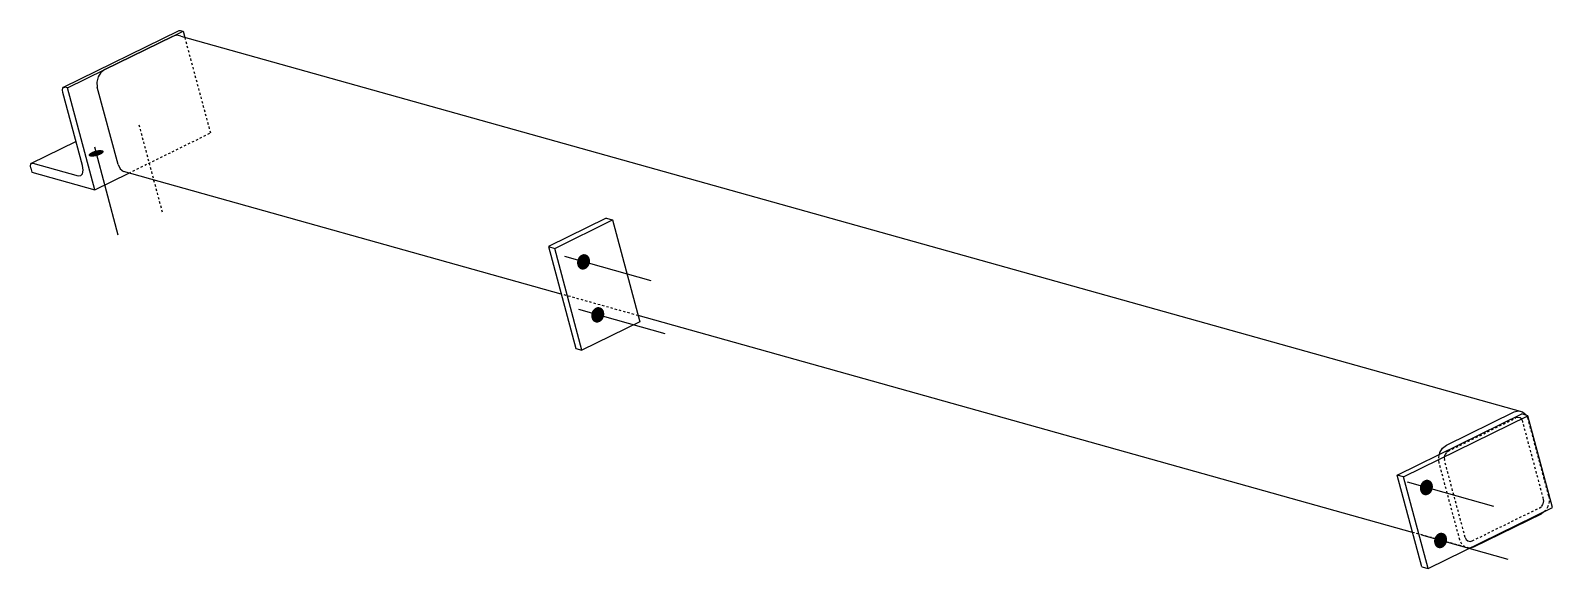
# Model space of a CAD drawing. Header units: millimetres. Extents: x 5 to 29218, y 3 to 490.
# Drawn here: x 22441 to 23796, y 11 to 490 of the extents above; entities that cross this region are included whole.
import ezdxf

# ---------------------------------------------------------------- set-up
doc = ezdxf.new("R2010")
doc.units = ezdxf.units.MM
doc.linetypes.add('DXK_LINE_DOT2', pattern=[3.9198, 1.9599, -1.9599])
doc.layers.add('STÅL', color=7, linetype='Continuous')

msp = doc.modelspace()

# ---------------------------------------------------------------- hatches: boundary and pattern name
at = {"layer": 'STÅL', "linetype": 'Continuous'}
for points in [[(22499.7, 378.4), (22498.3, 378.1), (22496.9, 377.9), (22495.6, 377.8), (22494.4, 377.8), (22493.5, 378), (22492.8, 378.3), (22492.4, 378.7), (22492.3, 379.2), (22492.4, 379.7), (22492.9, 380.3), (22493.6, 380.9), (22494.6, 381.5), (22495.7, 382.1), (22497, 382.6), (22498.4, 383.1), (22499.9, 383.4), (22501.2, 383.6), (22502.5, 383.7), (22503.7, 383.6), (22504.6, 383.5), (22505.3, 383.2), (22505.7, 382.8), (22505.8, 382.3), (22505.7, 381.7), (22505.2, 381.2), (22504.5, 380.5), (22503.5, 379.9), (22502.4, 379.4), (22501.1, 378.9)], [(22927.6, 285.6), (22928.1, 287), (22928.8, 288.2), (22929.7, 289.3), (22930.8, 290.1), (22932, 290.7), (22933.2, 291), (22934.4, 290.9), (22935.5, 290.6), (22936.6, 290), (22937.4, 289.1), (22938.1, 288.1), (22938.6, 286.8), (22938.8, 285.4), (22938.8, 284), (22938.5, 282.5), (22938, 281.2), (22937.3, 279.9), (22936.4, 278.9), (22935.3, 278), (22934.2, 277.5), (22933, 277.2), (22931.8, 277.2), (22930.6, 277.5), (22929.6, 278.1), (22928.7, 279), (22928, 280.1), (22927.5, 281.4), (22927.3, 282.7), (22927.3, 284.2)], [(22940.2, 238.4), (22940.7, 239.8), (22941.5, 241), (22942.4, 242.1), (22943.4, 242.9), (22944.6, 243.5), (22945.8, 243.8), (22947, 243.7), (22948.2, 243.4), (22949.2, 242.8), (22950.1, 241.9), (22950.8, 240.9), (22951.3, 239.6), (22951.5, 238.2), (22951.5, 236.8), (22951.2, 235.3), (22950.7, 234), (22950, 232.7), (22949, 231.7), (22948, 230.8), (22946.8, 230.3), (22945.6, 230), (22944.4, 230), (22943.3, 230.3), (22942.2, 230.9), (22941.3, 231.8), (22940.6, 232.9), (22940.2, 234.2), (22939.9, 235.5), (22940, 237)], [(23678.2, 84.6), (23678.7, 86), (23679.4, 87.2), (23680.3, 88.3), (23681.4, 89.1), (23682.5, 89.7), (23683.8, 90), (23685, 89.9), (23686.1, 89.6), (23687.1, 89), (23688, 88.1), (23688.7, 87.1), (23689.2, 85.8), (23689.4, 84.4), (23689.4, 83), (23689.1, 81.5), (23688.6, 80.2), (23687.9, 78.9), (23687, 77.9), (23685.9, 77), (23684.8, 76.5), (23683.6, 76.2), (23682.3, 76.2), (23681.2, 76.5), (23680.2, 77.1), (23679.3, 78), (23678.6, 79.1), (23678.1, 80.4), (23677.9, 81.7), (23677.9, 83.2)], [(23690.8, 37.4), (23691.3, 38.8), (23692.1, 40), (23693, 41.1), (23694, 41.9), (23695.2, 42.5), (23696.4, 42.8), (23697.6, 42.7), (23698.7, 42.4), (23699.8, 41.8), (23700.7, 40.9), (23701.4, 39.9), (23701.8, 38.6), (23702.1, 37.2), (23702.1, 35.8), (23701.8, 34.3), (23701.3, 33), (23700.5, 31.7), (23699.6, 30.7), (23698.6, 29.8), (23697.4, 29.3), (23696.2, 29), (23695, 29), (23693.8, 29.3), (23692.8, 29.9), (23691.9, 30.8), (23691.2, 31.9), (23690.8, 33.2), (23690.5, 34.5), (23690.5, 36)]]:
    msp.add_hatch(color=96, dxfattribs=at).paths.add_polyline_path(points)

# ---------------------------------------------------------------- linework, layer by layer
at = {"layer": 'STÅL', "color": 2, "linetype": 'Continuous'}
for p, q in [((22470, 439.6), (22573, 490.2)), ((22567, 485), (22576.5, 489.6)), ((22573, 490.2), (22574.2, 490.3)), ((22574.2, 490.3), (22576.5, 489.6)), ((22576.5, 489.6), (22577.9, 484.1)), ((22567, 485), (22506.7, 455.4)), ((22506.7, 455.4), (22566.9, 485)), ((22570.8, 485.9), (22566.9, 485)), ((22574.5, 485.1), (22570.8, 485.9)), ((22574.5, 485.1), (23769.3, 150.5)), ((22473.5, 439), (22506.7, 455.4)), ((22500.9, 448.9), (22499.8, 444.3)), ((22503.3, 452.8), (22500.9, 448.9)), ((22506.7, 455.4), (22503.3, 452.8)), ((22469, 437.2), (22469.3, 438.7)), ((22469.3, 435.1), (22469, 437.2)), ((22469.3, 438.7), (22470, 439.6)), ((22486.8, 369.8), (22469.3, 435.1)), ((22470, 439.6), (22471.2, 439.7)), ((22473.5, 439), (22471.2, 439.7)), ((22497.8, 348.3), (22473.5, 439)), ((22499.8, 444.3), (22500.1, 439.8)), ((22518.6, 370.8), (22500.1, 439.8)), ((22441.6, 372), (22481, 391.4)), ((22440.5, 369.6), (22440.8, 371.1)), ((22440.8, 367.6), (22440.5, 369.6)), ((22440.8, 371.1), (22441.6, 372)), ((22440.8, 367.6), (22441.8, 363.9)), ((22441.6, 372), (22442.7, 372.1)), ((22442.7, 372.1), (22483, 360.8)), ((22487.4, 365.8), (22486.8, 369.8)), ((22518.6, 370.8), (22520.5, 367)), ((22520.5, 367), (22523.5, 364.5)), ((22441.8, 363.9), (22497.8, 348.3)), ((22483, 360.8), (22485.4, 360.9)), ((22485.4, 360.9), (22486.9, 362.6)), ((22486.9, 362.6), (22487.4, 365.8)), ((22497.8, 348.3), (22528.2, 363.2)), ((22913.2, 255.4), (22523.5, 364.5)), ((22953.3, 323), (22901.8, 297.7)), ((22907.4, 296.1), (22958.9, 321.4)), ((22953.3, 323), (22958.9, 321.4)), ((22958.9, 321.4), (22983.2, 230.7)), ((22901.8, 297.7), (22926.1, 206.9)), ((22901.8, 297.7), (22907.4, 296.1)), ((22931.7, 205.4), (22907.4, 296.1)), ((22983.2, 230.7), (22931.7, 205.4)), ((23671.3, 43.1), (22981.8, 236.2)), ((22926.1, 206.9), (22931.7, 205.4)), ((23701.5, 120.8), (23761.7, 150.4)), ((23761.7, 150.4), (23765.6, 151.4)), ((23765.6, 151.4), (23769.3, 150.5)), ((23769.3, 150.5), (23772.3, 148)), ((23657.6, 94.1), (23768.5, 148.6)), ((23663.2, 92.5), (23774.1, 147)), ((23774.1, 147), (23768.5, 148.6)), ((23772.6, 147.5), (23772.3, 148)), ((23796, 65.4), (23774.1, 147)), ((23695.2, 112.6), (23695.7, 114.3)), ((23695.7, 114.3), (23698.1, 118.2)), ((23698.1, 118.2), (23701.5, 120.8)), ((23663.2, 92.5), (23657.6, 94.1)), ((23679.5, 12.4), (23657.6, 94.1)), ((23685.1, 10.8), (23663.2, 92.5)), ((23685.1, 10.8), (23796, 65.4)), ((23725.9, 30.1), (23786.1, 59.7)), ((23789, 61.9), (23786.1, 59.7)), ((23722.5, 29.2), (23725.9, 30.1)), ((23679.5, 12.4), (23685.1, 10.8))]:
    msp.add_line(p, q, dxfattribs=at)
at = {"layer": 'STÅL', "color": 7, "linetype": 'DXK_LINE_DOT2'}
for p, q in [((22567, 485), (22567, 485)), ((22577.9, 484.1), (22600.8, 398.9)), ((22506.7, 455.4), (22506.7, 455.4)), ((22528.2, 363.2), (22600.8, 398.9)), ((22981.8, 236.2), (22913.2, 255.4)), ((23703, 115.4), (23763.2, 145)), ((23765.1, 145.5), (23763.2, 145)), ((23767, 145), (23765.1, 145.5)), ((23768.5, 143.8), (23767, 145)), ((23769.4, 141.9), (23768.5, 143.8)), ((23787.9, 72.9), (23769.4, 141.9)), ((23774.2, 144.2), (23772.6, 147.5)), ((23792.7, 75.2), (23774.2, 144.2)), ((23694.6, 109.8), (23695.2, 112.6)), ((23694.9, 105.3), (23694.6, 109.8)), ((23700.1, 112.1), (23699.5, 109.9)), ((23699.5, 109.9), (23699.7, 107.6)), ((23701.3, 114.1), (23700.1, 112.1)), ((23703, 115.4), (23701.3, 114.1)), ((23713.4, 36.3), (23694.9, 105.3)), ((23718.2, 38.6), (23699.7, 107.6)), ((23786.3, 66.4), (23787.5, 68.3)), ((23787.5, 68.3), (23788.1, 70.6)), ((23788.1, 70.6), (23787.9, 72.9)), ((23793, 70.7), (23791.9, 66.1)), ((23792.7, 75.2), (23793, 70.7)), ((23724.4, 35.5), (23784.6, 65.1)), ((23784.6, 65.1), (23786.3, 66.4)), ((23789.5, 62.3), (23789, 61.9)), ((23791.9, 66.1), (23789.5, 62.3)), ((23718.3, 30), (23671.3, 43.1)), ((23715.3, 32.5), (23713.4, 36.3)), ((23718.3, 30), (23715.3, 32.5)), ((23718.2, 38.6), (23719.1, 36.7)), ((23722, 29.1), (23718.3, 30)), ((23719.1, 36.7), (23720.6, 35.5)), ((23720.6, 35.5), (23722.5, 35)), ((23722, 29.1), (23722.5, 29.2)), ((23722.5, 35), (23724.4, 35.5))]:
    msp.add_line(p, q, dxfattribs=at)
at = {"layer": 'STÅL', "color": 96, "linetype": 'DXK_LINE_DOT2'}
msp.add_line((22537.1, 406.2), (22558.1, 327.6), dxfattribs=at)
at = {"layer": 'STÅL', "color": 96, "linetype": 'Continuous'}
for p, q in [((22497.5, 386.7), (22518.5, 308.1)), ((22993.2, 267.2), (22916.3, 288.8)), ((23005.9, 220), (22928.9, 241.6)), ((23743.8, 66.2), (23666.9, 87.8)), ((23756.5, 19), (23679.5, 40.6))]:
    msp.add_line(p, q, dxfattribs=at)

doc.saveas('drawing.dxf')
